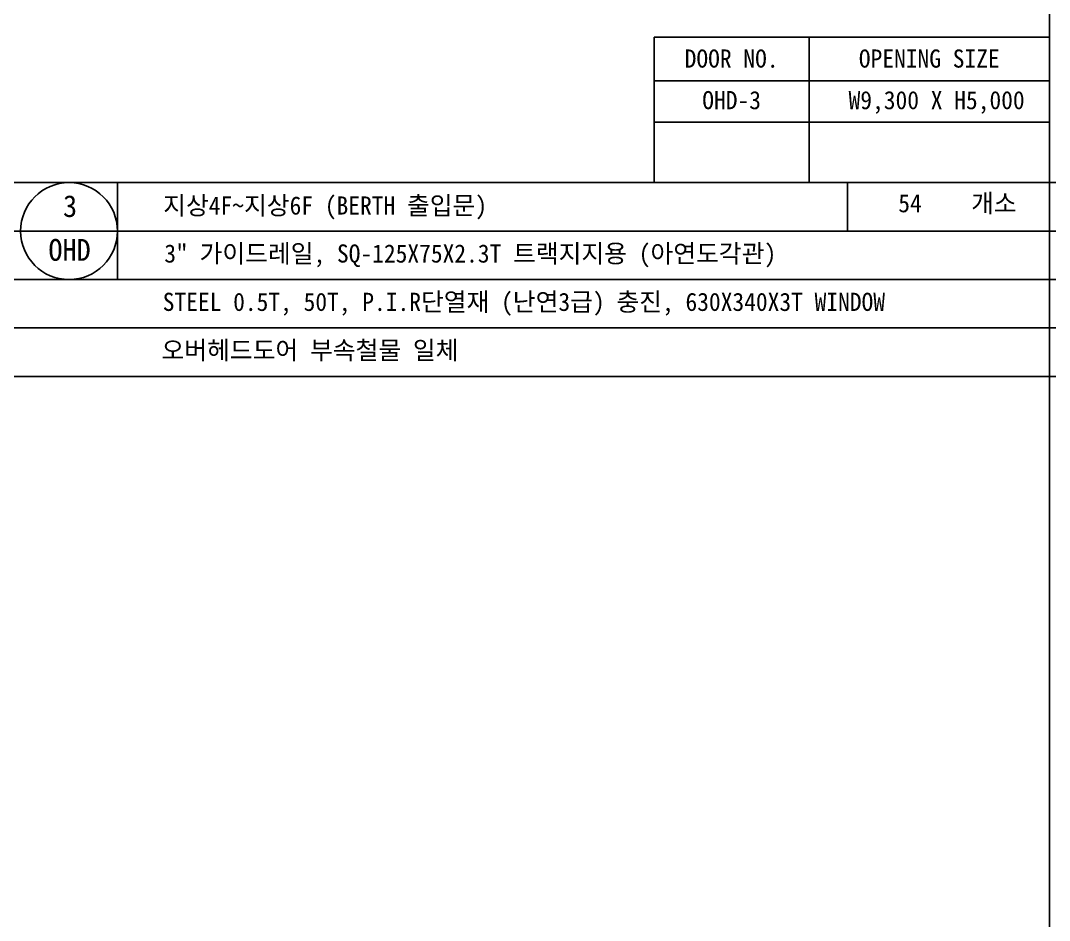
# Model space of a CAD drawing. Header units: millimetres. Extents: x 34479 to 326239, y 111570 to 168880.
# Drawn here: x 180224 to 188721, y 155075 to 162505 of the extents above; entities that cross this region are included whole.
import ezdxf
from ezdxf.enums import TextEntityAlignment as Align

# ---------------------------------------------------------------- set-up
doc = ezdxf.new("R2010")
doc.units = ezdxf.units.MM
doc.header["$LTSCALE"] = 100
doc.header["$MEASUREMENT"] = 0
for name, color, linetype in [('A-XXXX-TABL', 7, 'CONTINUOUS'), ('A-XXXX-TXT2', 3, 'CONTINUOUS'), ('WALLBR', 3, 'CONTINUOUS'), ('WINDOW', 7, 'CONTINUOUS')]:
    doc.layers.add(name, color=color, linetype=linetype)
doc.styles.add('돋움체', font='')
doc.styles.get('돋움체').set_extended_font_data('DotumChe')

msp = doc.modelspace()

# ---------------------------------------------------------------- linework, layer by layer
at = {"layer": 'A-XXXX-TABL'}
for p, q in [((188720.63, 141270.27), (188720.63, 168880.27)), ((160478.88, 161167.07), (197216.38, 161167.07)), ((181024.88, 160367.07), (181024.88, 161167.07)), ((187052.28, 160767.07), (187052.28, 161167.07)), ((160478.88, 160767.07), (197216.38, 160767.07)), ((160478.88, 160367.07), (197216.38, 160367.07)), ((160478.88, 159967.07), (197216.38, 159967.07)), ((160478.88, 159567.07), (197216.38, 159567.07))]:
    msp.add_line(p, q, dxfattribs=at)
at = {"layer": 'A-XXXX-TABL', "color": 4}
msp.add_circle((180624.88, 160767.07), 400, dxfattribs=at)
at = {"layer": 'WINDOW'}
for p, q in [((188720.63, 162367.07, 0), (185456.17, 162367.07, 0)), ((185456.17, 162367.07, 0), (185456.17, 161167.07)), ((186737.07, 162367.07, 0), (186737.07, 161167.07)), ((185456.17, 162008.75, 0), (188720.63, 162008.75, 0)), ((185456.17, 161665.43, 0), (188720.63, 161665.43, 0))]:
    msp.add_line(p, q, dxfattribs=at)

# ---------------------------------------------------------------- texts
at = {"layer": 'A-XXXX-TXT2', "style": '돋움체'}
for s, p in [('3', (180633.12, 160883.27)), ('OHD', (180628.94, 160521.58))]:
    msp.add_text(s, height=180, dxfattribs=at).set_placement(p, align=Align.CENTER)
for s, p in [('지상4F~지상6F (BERTH 출입문)', (181402.22, 160903.32)), ('3" 가이드레일, SQ-125X75X2.3T 트랙지지용 (아연도각관)', (181411.43, 160506.99)), ('STEEL 0.5T, 50T, P.I.R단열재 (난연3급) 충진, 630X340X3T WINDOW', (181398.42, 160107.74)), ('오버헤드도어 부속철물 일체', (181388.07, 159708.22))]:
    msp.add_text(s, height=150, dxfattribs=at).set_placement(p)
for s, p in [('54', (187472.83, 160997.45)), ('개소', (188074.54, 160997.45))]:
    msp.add_text(s, height=150, dxfattribs=at).set_placement(p, align=Align.MIDDLE_LEFT)
at = {"layer": 'WALLBR', "style": '돋움체'}
for s, p in [('DOOR NO.', (186096.62, 162191.66, 0)), ('OPENING SIZE', (187728.85, 162191.66, 0)), ('OHD-3', (186096.62, 161848.34, 0)), ('W9,300 X H5,000', (187789.55, 161848.34, 0))]:
    msp.add_text(s, height=150, dxfattribs=at).set_placement(p, align=Align.MIDDLE_CENTER)

doc.saveas('drawing.dxf')
